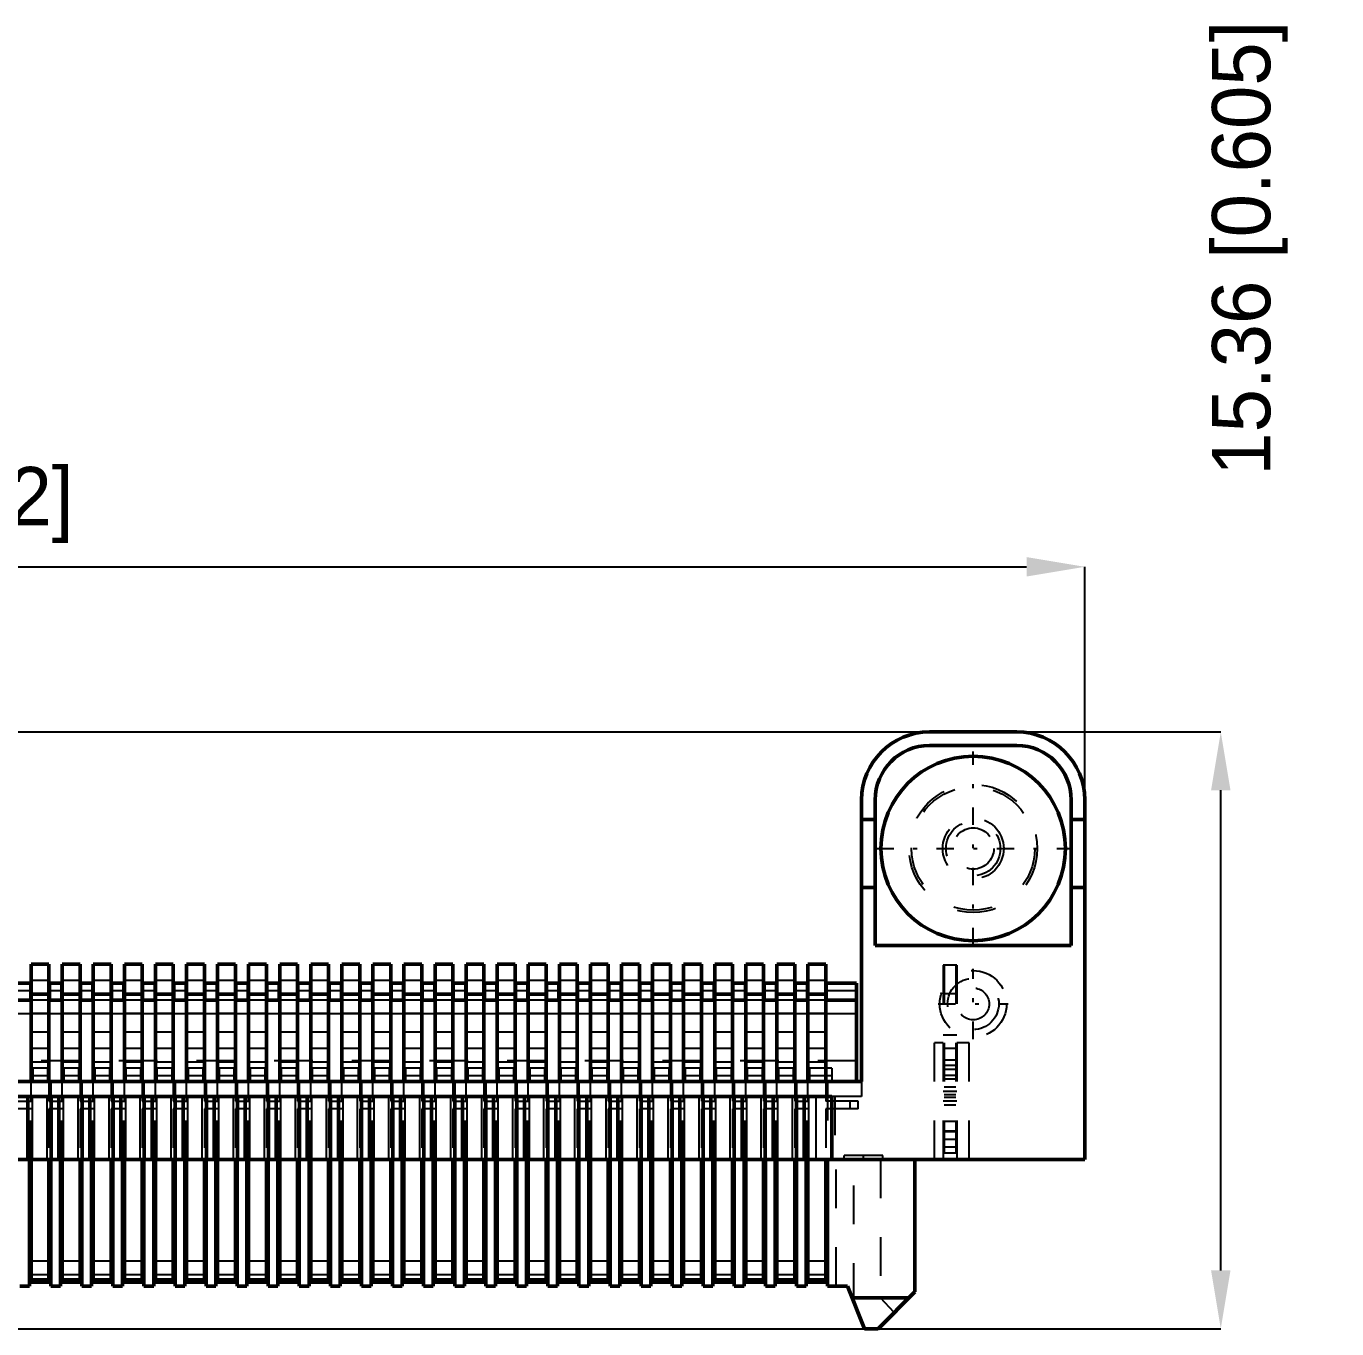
# Model space of a CAD drawing. Header units: millimetres. Extents: x -30.5 to 37, y -4.4 to 29.2.
# Drawn here: x 3.24 to 36.99, y -4.36 to 29.16 of the extents above; entities that cross this region are included whole.
import ezdxf

# ---------------------------------------------------------------- set-up
doc = ezdxf.new("R2010")
doc.units = ezdxf.units.MM
doc.linetypes.add('Center', pattern=[1.5, 0.45, -0.5, 0.05, -0.5])
doc.linetypes.add('Dashed', pattern=[2, 1, -1])
for name, color, linetype, lineweight in [('AM_0', 7, 'Continuous', 50), ('AM_4', 3, 'Continuous', 25), ('AM_5', 3, 'Continuous', 25), ('AM_7', 7, 'Center', 25), ('AM_9', 6, 'Dashed', 25)]:
    doc.layers.add(name, color=color, linetype=linetype, lineweight=lineweight)
doc.dimstyles.new('ISO-25', dxfattribs={"dimtxt": 2.5, "dimasz": 2.5, "dimexe": 1.25, "dimexo": 0.625, "dimtad": 1, "dimtxsty": 'Standard', "dimcen": 2.5, "dimadec": 0, "dimazin": 0, "dimtfac": 1, "dimtmove": 0, "dimatfit": 3, "dimfxl": 1, "dimarcsym": 0})

# ---------------------------------------------------------------- blocks, each defined once
blk = doc.blocks.new('1_ERM8_060_01_D_RA_pin_0_in_ERM8_060_01_L_D_RA_TR_4')
at = {"layer": 'AM_0'}
for p, q in [((3.83, 5.02), (3.37, 5.02)), ((3.37, 2), (3.37, 5.02)), ((3.83, 5.02), (3.83, 2)), ((4.63, 5.02), (4.17, 5.02)), ((4.17, 2), (4.17, 5.02)), ((4.63, 5.02), (4.63, 2)), ((5.43, 5.02), (4.97, 5.02)), ((4.97, 2), (4.97, 5.02)), ((5.43, 5.02), (5.43, 2)), ((6.23, 5.02), (5.77, 5.02)), ((5.77, 2), (5.77, 5.02)), ((6.23, 5.02), (6.23, 2)), ((7.03, 5.02), (6.57, 5.02)), ((6.57, 2), (6.57, 5.02)), ((7.03, 5.02), (7.03, 2)), ((7.83, 5.02), (7.37, 5.02)), ((7.37, 2), (7.37, 5.02)), ((7.83, 5.02), (7.83, 2)), ((8.63, 5.02), (8.17, 5.02)), ((8.17, 2), (8.17, 5.02)), ((8.63, 5.02), (8.63, 2)), ((9.43, 5.02), (8.97, 5.02)), ((8.97, 2), (8.97, 5.02)), ((9.43, 5.02), (9.43, 2)), ((10.23, 5.02), (9.77, 5.02)), ((9.77, 2), (9.77, 5.02)), ((10.23, 5.02), (10.23, 2)), ((11.03, 5.02), (10.57, 5.02)), ((10.57, 2), (10.57, 5.02)), ((11.03, 5.02), (11.03, 2)), ((11.83, 5.02), (11.37, 5.02)), ((11.37, 2), (11.37, 5.02)), ((11.83, 5.02), (11.83, 2)), ((12.63, 5.02), (12.17, 5.02)), ((12.17, 2), (12.17, 5.02)), ((12.63, 5.02), (12.63, 2)), ((13.43, 5.02), (12.97, 5.02)), ((12.97, 2), (12.97, 5.02)), ((13.43, 5.02), (13.43, 2)), ((14.23, 5.02), (13.77, 5.02)), ((13.77, 2), (13.77, 5.02)), ((14.23, 5.02), (14.23, 2)), ((15.03, 5.02), (14.57, 5.02)), ((14.57, 2), (14.57, 5.02)), ((15.03, 5.02), (15.03, 2)), ((15.83, 5.02), (15.37, 5.02)), ((15.37, 2), (15.37, 5.02)), ((15.83, 5.02), (15.83, 2)), ((16.63, 5.02), (16.17, 5.02)), ((16.17, 2), (16.17, 5.02)), ((16.63, 5.02), (16.63, 2)), ((17.43, 5.02), (16.97, 5.02)), ((16.97, 2), (16.97, 5.02)), ((17.43, 5.02), (17.43, 2)), ((18.23, 5.02), (17.77, 5.02)), ((17.77, 2), (17.77, 5.02)), ((18.23, 5.02), (18.23, 2)), ((19.03, 5.02), (18.57, 5.02)), ((18.57, 2), (18.57, 5.02)), ((19.03, 5.02), (19.03, 2)), ((19.83, 5.02), (19.37, 5.02)), ((19.37, 2), (19.37, 5.02)), ((19.83, 5.02), (19.83, 2)), ((20.63, 5.02), (20.17, 5.02)), ((20.17, 2), (20.17, 5.02)), ((20.63, 5.02), (20.63, 2)), ((21.43, 5.02), (20.97, 5.02)), ((20.97, 2), (20.97, 5.02)), ((21.43, 5.02), (21.43, 2)), ((22.23, 5.02), (21.77, 5.02)), ((21.77, 2), (21.77, 5.02)), ((22.23, 5.02), (22.23, 2)), ((23.03, 5.02), (22.57, 5.02)), ((22.57, 2), (22.57, 5.02)), ((23.03, 5.02), (23.03, 2)), ((23.83, 5.02), (23.37, 5.02)), ((23.37, 2), (23.37, 5.02)), ((23.83, 5.02), (23.83, 2)), ((3.83, 4.25), (3.37, 4.25)), ((4.63, 4.25), (4.17, 4.25)), ((5.43, 4.25), (4.97, 4.25)), ((6.23, 4.25), (5.77, 4.25)), ((7.03, 4.25), (6.57, 4.25)), ((7.83, 4.25), (7.37, 4.25)), ((8.63, 4.25), (8.17, 4.25)), ((9.43, 4.25), (8.97, 4.25)), ((10.23, 4.25), (9.77, 4.25)), ((11.03, 4.25), (10.57, 4.25)), ((11.83, 4.25), (11.37, 4.25)), ((12.63, 4.25), (12.17, 4.25)), ((13.43, 4.25), (12.97, 4.25)), ((14.23, 4.25), (13.77, 4.25)), ((15.03, 4.25), (14.57, 4.25)), ((15.83, 4.25), (15.37, 4.25)), ((16.63, 4.25), (16.17, 4.25)), ((17.43, 4.25), (16.97, 4.25)), ((18.23, 4.25), (17.77, 4.25)), ((19.03, 4.25), (18.57, 4.25)), ((19.83, 4.25), (19.37, 4.25)), ((20.63, 4.25), (20.17, 4.25)), ((21.43, 4.25), (20.97, 4.25)), ((22.23, 4.25), (21.77, 4.25)), ((23.03, 4.25), (22.57, 4.25)), ((23.83, 4.25), (23.37, 4.25)), ((3.37, -3.102), (3.37, 0)), ((3.83, 0), (3.83, -3.102)), ((4.17, -3.102), (4.17, 0)), ((4.63, 0), (4.63, -3.102)), ((4.97, -3.102), (4.97, 0)), ((5.43, 0), (5.43, -3.102)), ((5.77, -3.102), (5.77, 0)), ((6.23, 0), (6.23, -3.102)), ((6.57, -3.102), (6.57, 0)), ((7.03, 0), (7.03, -3.102)), ((7.37, -3.102), (7.37, 0)), ((7.83, 0), (7.83, -3.102)), ((8.17, -3.102), (8.17, 0)), ((8.63, 0), (8.63, -3.102)), ((8.97, -3.102), (8.97, 0)), ((9.43, 0), (9.43, -3.102)), ((9.77, -3.102), (9.77, 0)), ((10.23, 0), (10.23, -3.102)), ((10.57, -3.102), (10.57, 0)), ((11.03, 0), (11.03, -3.102)), ((11.37, -3.102), (11.37, 0)), ((11.83, 0), (11.83, -3.102)), ((12.17, -3.102), (12.17, 0)), ((12.63, 0), (12.63, -3.102)), ((12.97, -3.102), (12.97, 0)), ((13.43, 0), (13.43, -3.102)), ((13.77, -3.102), (13.77, 0)), ((14.23, 0), (14.23, -3.102)), ((14.57, -3.102), (14.57, 0)), ((15.03, 0), (15.03, -3.102)), ((15.37, -3.102), (15.37, 0)), ((15.83, 0), (15.83, -3.102)), ((16.17, -3.102), (16.17, 0)), ((16.63, 0), (16.63, -3.102)), ((16.97, -3.102), (16.97, 0)), ((17.43, 0), (17.43, -3.102)), ((17.77, -3.102), (17.77, 0)), ((18.23, 0), (18.23, -3.102)), ((18.57, -3.102), (18.57, 0)), ((19.03, 0), (19.03, -3.102)), ((19.37, -3.102), (19.37, 0)), ((19.83, 0), (19.83, -3.102)), ((20.17, -3.102), (20.17, 0)), ((20.63, 0), (20.63, -3.102)), ((20.97, -3.102), (20.97, 0)), ((21.43, 0), (21.43, -3.102)), ((21.77, -3.102), (21.77, 0)), ((22.23, 0), (22.23, -3.102)), ((22.57, -3.102), (22.57, 0)), ((23.03, 0), (23.03, -3.102)), ((23.83, 0), (23.83, -3.102)), ((23.37, -3.102), (23.37, 0)), ((3.83, -3.102), (3.37, -3.102)), ((4.63, -3.102), (4.17, -3.102)), ((5.43, -3.102), (4.97, -3.102)), ((6.23, -3.102), (5.77, -3.102)), ((7.03, -3.102), (6.57, -3.102)), ((7.83, -3.102), (7.37, -3.102)), ((8.63, -3.102), (8.17, -3.102)), ((9.43, -3.102), (8.97, -3.102)), ((10.23, -3.102), (9.77, -3.102)), ((11.03, -3.102), (10.57, -3.102)), ((11.83, -3.102), (11.37, -3.102)), ((12.63, -3.102), (12.17, -3.102)), ((13.43, -3.102), (12.97, -3.102)), ((14.23, -3.102), (13.77, -3.102)), ((15.03, -3.102), (14.57, -3.102)), ((15.83, -3.102), (15.37, -3.102)), ((16.63, -3.102), (16.17, -3.102)), ((17.43, -3.102), (16.97, -3.102)), ((18.23, -3.102), (17.77, -3.102)), ((19.03, -3.102), (18.57, -3.102)), ((19.83, -3.102), (19.37, -3.102)), ((20.63, -3.102), (20.17, -3.102)), ((21.43, -3.102), (20.97, -3.102)), ((22.23, -3.102), (21.77, -3.102)), ((23.03, -3.102), (22.57, -3.102)), ((23.83, -3.102), (23.37, -3.102))]:
    blk.add_line(p, q, dxfattribs=at)
at = {"layer": 'AM_4'}
for p, q in [((3.83, 4.6), (3.37, 4.6)), ((4.63, 4.6), (4.17, 4.6)), ((5.43, 4.6), (4.97, 4.6)), ((6.23, 4.6), (5.77, 4.6)), ((7.03, 4.6), (6.57, 4.6)), ((7.83, 4.6), (7.37, 4.6)), ((8.63, 4.6), (8.17, 4.6)), ((9.43, 4.6), (8.97, 4.6)), ((10.23, 4.6), (9.77, 4.6)), ((11.03, 4.6), (10.57, 4.6)), ((11.83, 4.6), (11.37, 4.6)), ((12.63, 4.6), (12.17, 4.6)), ((13.43, 4.6), (12.97, 4.6)), ((14.23, 4.6), (13.77, 4.6)), ((15.03, 4.6), (14.57, 4.6)), ((15.83, 4.6), (15.37, 4.6)), ((16.63, 4.6), (16.17, 4.6)), ((17.43, 4.6), (16.97, 4.6)), ((18.23, 4.6), (17.77, 4.6)), ((19.03, 4.6), (18.57, 4.6)), ((19.83, 4.6), (19.37, 4.6)), ((20.63, 4.6), (20.17, 4.6)), ((21.43, 4.6), (20.97, 4.6)), ((22.23, 4.6), (21.77, 4.6)), ((23.03, 4.6), (22.57, 4.6)), ((23.83, 4.6), (23.37, 4.6)), ((3.83, 3.75), (3.37, 3.75)), ((4.63, 3.75), (4.17, 3.75)), ((5.43, 3.75), (4.97, 3.75)), ((6.23, 3.75), (5.77, 3.75)), ((7.03, 3.75), (6.57, 3.75)), ((7.83, 3.75), (7.37, 3.75)), ((8.63, 3.75), (8.17, 3.75)), ((9.43, 3.75), (8.97, 3.75)), ((10.23, 3.75), (9.77, 3.75)), ((11.03, 3.75), (10.57, 3.75)), ((11.83, 3.75), (11.37, 3.75)), ((12.63, 3.75), (12.17, 3.75)), ((13.43, 3.75), (12.97, 3.75)), ((14.23, 3.75), (13.77, 3.75)), ((15.03, 3.75), (14.57, 3.75)), ((15.83, 3.75), (15.37, 3.75)), ((16.63, 3.75), (16.17, 3.75)), ((17.43, 3.75), (16.97, 3.75)), ((18.23, 3.75), (17.77, 3.75)), ((19.03, 3.75), (18.57, 3.75)), ((19.83, 3.75), (19.37, 3.75)), ((20.63, 3.75), (20.17, 3.75)), ((21.43, 3.75), (20.97, 3.75)), ((22.23, 3.75), (21.77, 3.75)), ((23.03, 3.75), (22.57, 3.75)), ((23.83, 3.75), (23.37, 3.75)), ((3.83, -2.62), (3.37, -2.62)), ((4.63, -2.62), (4.17, -2.62)), ((5.43, -2.62), (4.97, -2.62)), ((6.23, -2.62), (5.77, -2.62)), ((7.03, -2.62), (6.57, -2.62)), ((7.83, -2.62), (7.37, -2.62)), ((8.63, -2.62), (8.17, -2.62)), ((9.43, -2.62), (8.97, -2.62)), ((10.23, -2.62), (9.77, -2.62)), ((11.03, -2.62), (10.57, -2.62)), ((11.83, -2.62), (11.37, -2.62)), ((12.63, -2.62), (12.17, -2.62)), ((13.43, -2.62), (12.97, -2.62)), ((14.23, -2.62), (13.77, -2.62)), ((15.03, -2.62), (14.57, -2.62)), ((15.83, -2.62), (15.37, -2.62)), ((16.63, -2.62), (16.17, -2.62)), ((17.43, -2.62), (16.97, -2.62)), ((18.23, -2.62), (17.77, -2.62)), ((19.03, -2.62), (18.57, -2.62)), ((19.83, -2.62), (19.37, -2.62)), ((20.63, -2.62), (20.17, -2.62)), ((21.43, -2.62), (20.97, -2.62)), ((22.23, -2.62), (21.77, -2.62)), ((23.03, -2.62), (22.57, -2.62)), ((23.83, -2.62), (23.37, -2.62))]:
    blk.add_line(p, q, dxfattribs=at)
at = {"layer": 'AM_9'}
for p, q in [((3.83, 4.1), (3.37, 4.1)), ((4.63, 4.1), (4.17, 4.1)), ((5.43, 4.1), (4.97, 4.1)), ((6.23, 4.1), (5.77, 4.1)), ((7.03, 4.1), (6.57, 4.1)), ((7.83, 4.1), (7.37, 4.1)), ((8.63, 4.1), (8.17, 4.1)), ((9.43, 4.1), (8.97, 4.1)), ((10.23, 4.1), (9.77, 4.1)), ((11.03, 4.1), (10.57, 4.1)), ((11.83, 4.1), (11.37, 4.1)), ((12.63, 4.1), (12.17, 4.1)), ((13.43, 4.1), (12.97, 4.1)), ((14.23, 4.1), (13.77, 4.1)), ((15.03, 4.1), (14.57, 4.1)), ((15.83, 4.1), (15.37, 4.1)), ((16.63, 4.1), (16.17, 4.1)), ((17.43, 4.1), (16.97, 4.1)), ((18.23, 4.1), (17.77, 4.1)), ((19.03, 4.1), (18.57, 4.1)), ((19.83, 4.1), (19.37, 4.1)), ((20.63, 4.1), (20.17, 4.1)), ((21.43, 4.1), (20.97, 4.1)), ((22.23, 4.1), (21.77, 4.1)), ((23.03, 4.1), (22.57, 4.1)), ((23.83, 4.1), (23.37, 4.1)), ((3.83, 3.27), (3.37, 3.27)), ((4.63, 3.27), (4.17, 3.27)), ((5.43, 3.27), (4.97, 3.27)), ((6.23, 3.27), (5.77, 3.27)), ((7.03, 3.27), (6.57, 3.27)), ((7.83, 3.27), (7.37, 3.27)), ((8.63, 3.27), (8.17, 3.27)), ((9.43, 3.27), (8.97, 3.27)), ((10.23, 3.27), (9.77, 3.27)), ((11.03, 3.27), (10.57, 3.27)), ((11.83, 3.27), (11.37, 3.27)), ((12.63, 3.27), (12.17, 3.27)), ((13.43, 3.27), (12.97, 3.27)), ((14.23, 3.27), (13.77, 3.27)), ((15.03, 3.27), (14.57, 3.27)), ((15.83, 3.27), (15.37, 3.27)), ((16.63, 3.27), (16.17, 3.27)), ((17.43, 3.27), (16.97, 3.27)), ((18.23, 3.27), (17.77, 3.27)), ((19.03, 3.27), (18.57, 3.27)), ((19.83, 3.27), (19.37, 3.27)), ((20.63, 3.27), (20.17, 3.27)), ((21.43, 3.27), (20.97, 3.27)), ((22.23, 3.27), (21.77, 3.27)), ((23.03, 3.27), (22.57, 3.27)), ((23.83, 3.27), (23.37, 3.27)), ((3.83, 2.85), (3.37, 2.85)), ((4.63, 2.85), (4.17, 2.85)), ((5.43, 2.85), (4.97, 2.85)), ((6.23, 2.85), (5.77, 2.85)), ((7.03, 2.85), (6.57, 2.85)), ((7.83, 2.85), (7.37, 2.85)), ((8.63, 2.85), (8.17, 2.85)), ((9.43, 2.85), (8.97, 2.85)), ((10.23, 2.85), (9.77, 2.85)), ((11.03, 2.85), (10.57, 2.85)), ((11.83, 2.85), (11.37, 2.85)), ((12.63, 2.85), (12.17, 2.85)), ((13.43, 2.85), (12.97, 2.85)), ((14.23, 2.85), (13.77, 2.85)), ((15.03, 2.85), (14.57, 2.85)), ((15.83, 2.85), (15.37, 2.85)), ((16.63, 2.85), (16.17, 2.85)), ((17.43, 2.85), (16.97, 2.85)), ((18.23, 2.85), (17.77, 2.85)), ((19.03, 2.85), (18.57, 2.85)), ((19.83, 2.85), (19.37, 2.85)), ((20.63, 2.85), (20.17, 2.85)), ((21.43, 2.85), (20.97, 2.85)), ((22.23, 2.85), (21.77, 2.85)), ((23.03, 2.85), (22.57, 2.85)), ((23.83, 2.85), (23.37, 2.85)), ((3.83, 2.5), (3.37, 2.5)), ((4.63, 2.5), (4.17, 2.5)), ((5.43, 2.5), (4.97, 2.5)), ((6.23, 2.5), (5.77, 2.5)), ((7.03, 2.5), (6.57, 2.5)), ((7.83, 2.5), (7.37, 2.5)), ((8.63, 2.5), (8.17, 2.5)), ((9.43, 2.5), (8.97, 2.5)), ((10.23, 2.5), (9.77, 2.5)), ((11.03, 2.5), (10.57, 2.5)), ((11.83, 2.5), (11.37, 2.5)), ((12.63, 2.5), (12.17, 2.5)), ((13.43, 2.5), (12.97, 2.5)), ((14.23, 2.5), (13.77, 2.5)), ((15.03, 2.5), (14.57, 2.5)), ((15.83, 2.5), (15.37, 2.5)), ((16.63, 2.5), (16.17, 2.5)), ((17.43, 2.5), (16.97, 2.5)), ((18.23, 2.5), (17.77, 2.5)), ((19.03, 2.5), (18.57, 2.5)), ((19.83, 2.5), (19.37, 2.5)), ((20.63, 2.5), (20.17, 2.5)), ((21.43, 2.5), (20.97, 2.5)), ((22.23, 2.5), (21.77, 2.5)), ((23.03, 2.5), (22.57, 2.5)), ((23.83, 2.5), (23.37, 2.5)), ((3.83, 2.35), (3.37, 2.35)), ((4.63, 2.35), (4.17, 2.35)), ((5.43, 2.35), (4.97, 2.35)), ((6.23, 2.35), (5.77, 2.35)), ((7.03, 2.35), (6.57, 2.35)), ((7.83, 2.35), (7.37, 2.35)), ((8.63, 2.35), (8.17, 2.35)), ((9.43, 2.35), (8.97, 2.35)), ((10.23, 2.35), (9.77, 2.35)), ((11.03, 2.35), (10.57, 2.35)), ((11.83, 2.35), (11.37, 2.35)), ((12.63, 2.35), (12.17, 2.35)), ((13.43, 2.35), (12.97, 2.35)), ((14.23, 2.35), (13.77, 2.35)), ((15.03, 2.35), (14.57, 2.35)), ((15.83, 2.35), (15.37, 2.35)), ((16.63, 2.35), (16.17, 2.35)), ((17.43, 2.35), (16.97, 2.35)), ((18.23, 2.35), (17.77, 2.35)), ((19.03, 2.35), (18.57, 2.35)), ((19.83, 2.35), (19.37, 2.35)), ((20.63, 2.35), (20.17, 2.35)), ((21.43, 2.35), (20.97, 2.35)), ((22.23, 2.35), (21.77, 2.35)), ((23.03, 2.35), (22.57, 2.35)), ((23.83, 2.35), (23.37, 2.35)), ((3.37, 1.5), (3.37, 2)), ((3.83, 2), (3.83, 1.5)), ((4.17, 1.5), (4.17, 2)), ((4.63, 2), (4.63, 1.5)), ((4.97, 1.5), (4.97, 2)), ((5.43, 2), (5.43, 1.5)), ((5.77, 1.5), (5.77, 2)), ((6.23, 2), (6.23, 1.5)), ((6.57, 1.5), (6.57, 2)), ((7.03, 2), (7.03, 1.5)), ((7.37, 1.5), (7.37, 2)), ((7.83, 2), (7.83, 1.5)), ((8.17, 1.5), (8.17, 2)), ((8.63, 2), (8.63, 1.5)), ((8.97, 1.5), (8.97, 2)), ((9.43, 2), (9.43, 1.5)), ((9.77, 1.5), (9.77, 2)), ((10.23, 2), (10.23, 1.5)), ((10.57, 1.5), (10.57, 2)), ((11.03, 2), (11.03, 1.5)), ((11.37, 1.5), (11.37, 2)), ((11.83, 2), (11.83, 1.5)), ((12.17, 1.5), (12.17, 2)), ((12.63, 2), (12.63, 1.5)), ((12.97, 1.5), (12.97, 2)), ((13.43, 2), (13.43, 1.5)), ((13.77, 1.5), (13.77, 2)), ((14.23, 2), (14.23, 1.5)), ((14.57, 1.5), (14.57, 2)), ((15.03, 2), (15.03, 1.5)), ((15.37, 1.5), (15.37, 2)), ((15.83, 2), (15.83, 1.5)), ((16.17, 1.5), (16.17, 2)), ((16.63, 2), (16.63, 1.5)), ((16.97, 1.5), (16.97, 2)), ((17.43, 2), (17.43, 1.5)), ((17.77, 1.5), (17.77, 2)), ((18.23, 2), (18.23, 1.5)), ((18.57, 1.5), (18.57, 2)), ((19.03, 2), (19.03, 1.5)), ((19.37, 1.5), (19.37, 2)), ((19.83, 2), (19.83, 1.5)), ((20.17, 1.5), (20.17, 2)), ((20.63, 2), (20.63, 1.5)), ((20.97, 1.5), (20.97, 2)), ((21.43, 2), (21.43, 1.5)), ((21.77, 1.5), (21.77, 2)), ((22.23, 2), (22.23, 1.5)), ((22.57, 1.5), (22.57, 2)), ((23.03, 2), (23.03, 1.5)), ((23.37, 1.5), (23.37, 2)), ((23.83, 2), (23.83, 1.5)), ((3.03, 1.5), (3.37, 1.5)), ((3.83, 1.5), (4.17, 1.5)), ((4.63, 1.5), (4.97, 1.5)), ((5.43, 1.5), (5.77, 1.5)), ((6.23, 1.5), (6.57, 1.5)), ((7.03, 1.5), (7.37, 1.5)), ((7.83, 1.5), (8.17, 1.5)), ((8.63, 1.5), (8.97, 1.5)), ((9.43, 1.5), (9.77, 1.5)), ((10.23, 1.5), (10.57, 1.5)), ((11.03, 1.5), (11.37, 1.5)), ((11.83, 1.5), (12.17, 1.5)), ((12.63, 1.5), (12.97, 1.5)), ((13.43, 1.5), (13.77, 1.5)), ((14.23, 1.5), (14.57, 1.5)), ((15.03, 1.5), (15.37, 1.5)), ((15.83, 1.5), (16.17, 1.5)), ((16.63, 1.5), (16.97, 1.5)), ((17.43, 1.5), (17.77, 1.5)), ((18.23, 1.5), (18.57, 1.5)), ((19.03, 1.5), (19.37, 1.5)), ((19.83, 1.5), (20.17, 1.5)), ((20.63, 1.5), (20.97, 1.5)), ((21.43, 1.5), (21.77, 1.5)), ((22.23, 1.5), (22.57, 1.5)), ((23.03, 1.5), (23.37, 1.5)), ((24.66, 1.5), (23.83, 1.5)), ((24.46, 1.3), (24.46, 1.5)), ((24.66, 1.3), (24.66, 1.5)), ((3.37, 1.3), (3.03, 1.3)), ((3.37, 0), (3.37, 1.3)), ((3.83, 1.3), (3.83, 0)), ((4.17, 1.3), (3.83, 1.3)), ((4.17, 0), (4.17, 1.3)), ((4.63, 1.3), (4.63, 0)), ((4.97, 1.3), (4.63, 1.3)), ((4.97, 0), (4.97, 1.3)), ((5.43, 1.3), (5.43, 0)), ((5.77, 1.3), (5.43, 1.3)), ((5.77, 0), (5.77, 1.3)), ((6.23, 1.3), (6.23, 0)), ((6.57, 1.3), (6.23, 1.3)), ((6.57, 0), (6.57, 1.3)), ((7.03, 1.3), (7.03, 0)), ((7.37, 1.3), (7.03, 1.3)), ((7.37, 0), (7.37, 1.3)), ((7.83, 1.3), (7.83, 0)), ((8.17, 1.3), (7.83, 1.3)), ((8.17, 0), (8.17, 1.3)), ((8.63, 1.3), (8.63, 0)), ((8.97, 1.3), (8.63, 1.3)), ((8.97, 0), (8.97, 1.3)), ((9.43, 1.3), (9.43, 0)), ((9.77, 1.3), (9.43, 1.3)), ((9.77, 0), (9.77, 1.3)), ((10.23, 1.3), (10.23, 0)), ((10.57, 1.3), (10.23, 1.3)), ((10.57, 0), (10.57, 1.3)), ((11.03, 1.3), (11.03, 0)), ((11.37, 1.3), (11.03, 1.3)), ((11.37, 0), (11.37, 1.3)), ((11.83, 1.3), (11.83, 0)), ((12.17, 1.3), (11.83, 1.3)), ((12.17, 0), (12.17, 1.3)), ((12.63, 1.3), (12.63, 0)), ((12.97, 1.3), (12.63, 1.3)), ((12.97, 0), (12.97, 1.3)), ((13.43, 1.3), (13.43, 0)), ((13.77, 1.3), (13.43, 1.3)), ((13.77, 0), (13.77, 1.3)), ((14.23, 1.3), (14.23, 0)), ((14.57, 1.3), (14.23, 1.3)), ((14.57, 0), (14.57, 1.3)), ((15.03, 1.3), (15.03, 0)), ((15.37, 1.3), (15.03, 1.3)), ((15.37, 0), (15.37, 1.3)), ((15.83, 1.3), (15.83, 0)), ((16.17, 1.3), (15.83, 1.3)), ((16.17, 0), (16.17, 1.3)), ((16.63, 1.3), (16.63, 0)), ((16.97, 1.3), (16.63, 1.3)), ((16.97, 0), (16.97, 1.3)), ((17.43, 1.3), (17.43, 0)), ((17.77, 1.3), (17.43, 1.3)), ((17.77, 0), (17.77, 1.3)), ((18.23, 1.3), (18.23, 0)), ((18.57, 1.3), (18.23, 1.3)), ((18.57, 0), (18.57, 1.3)), ((19.03, 1.3), (19.03, 0)), ((19.37, 1.3), (19.03, 1.3)), ((19.37, 0), (19.37, 1.3)), ((19.83, 1.3), (19.83, 0)), ((20.17, 1.3), (19.83, 1.3)), ((20.17, 0), (20.17, 1.3)), ((20.63, 1.3), (20.63, 0)), ((20.97, 1.3), (20.63, 1.3)), ((20.97, 0), (20.97, 1.3)), ((21.43, 1.3), (21.43, 0)), ((21.77, 1.3), (21.43, 1.3)), ((21.77, 0), (21.77, 1.3)), ((22.23, 1.3), (22.23, 0)), ((22.57, 1.3), (22.23, 1.3)), ((22.57, 0), (22.57, 1.3)), ((23.03, 1.3), (23.03, 0)), ((23.37, 1.3), (23.03, 1.3)), ((23.37, 0), (23.37, 1.3)), ((23.83, 1.3), (23.83, 0)), ((24.66, 1.3), (23.83, 1.3)), ((3.83, -2.97), (3.37, -2.97)), ((4.63, -2.97), (4.17, -2.97)), ((5.43, -2.97), (4.97, -2.97)), ((6.23, -2.97), (5.77, -2.97)), ((7.03, -2.97), (6.57, -2.97)), ((7.83, -2.97), (7.37, -2.97)), ((8.63, -2.97), (8.17, -2.97)), ((9.43, -2.97), (8.97, -2.97)), ((10.23, -2.97), (9.77, -2.97)), ((11.03, -2.97), (10.57, -2.97)), ((11.83, -2.97), (11.37, -2.97)), ((12.63, -2.97), (12.17, -2.97)), ((13.43, -2.97), (12.97, -2.97)), ((14.23, -2.97), (13.77, -2.97)), ((15.03, -2.97), (14.57, -2.97)), ((15.83, -2.97), (15.37, -2.97)), ((16.63, -2.97), (16.17, -2.97)), ((17.43, -2.97), (16.97, -2.97)), ((18.23, -2.97), (17.77, -2.97)), ((19.03, -2.97), (18.57, -2.97)), ((19.83, -2.97), (19.37, -2.97)), ((20.63, -2.97), (20.17, -2.97)), ((21.43, -2.97), (20.97, -2.97)), ((22.23, -2.97), (21.77, -2.97)), ((23.03, -2.97), (22.57, -2.97)), ((23.83, -2.97), (23.37, -2.97))]:
    blk.add_line(p, q, dxfattribs=at)
blk = doc.blocks.new('2_ERM8_060_01_D_RA_TR_terminal_0_in_ERM8_060_01_L_D_RA_TR_4')
at = {"layer": 'AM_0'}
for p, q in [((28.75, 11), (26.5, 11)), ((28.75, 10.65), (26.5, 10.65)), ((24.75, 2), (24.75, 9.25)), ((25.1, 5.5), (25.1, 9.25)), ((30.15, 9.25), (30.15, 5.5)), ((30.5, 9.25), (30.5, 0)), ((25.1, 8.75), (24.75, 8.75)), ((30.5, 8.75), (30.15, 8.75)), ((25.1, 7), (24.75, 7)), ((30.5, 7), (30.15, 7)), ((30.15, 5.5), (25.1, 5.5)), ((3.36, 4.531), (3.04, 4.531)), ((3.36, 4.099), (3.36, 4.531)), ((4.16, 4.531), (3.84, 4.531)), ((3.84, 4.531), (3.84, 4.099)), ((4.16, 4.099), (4.16, 4.531)), ((4.64, 4.531), (4.64, 4.099)), ((4.96, 4.531), (4.64, 4.531)), ((4.96, 4.099), (4.96, 4.531)), ((5.44, 4.531), (5.44, 4.099)), ((5.76, 4.531), (5.44, 4.531)), ((5.76, 4.099), (5.76, 4.531)), ((6.56, 4.531), (6.24, 4.531)), ((6.24, 4.531), (6.24, 4.099)), ((6.56, 4.099), (6.56, 4.531)), ((7.04, 4.531), (7.04, 4.099)), ((7.36, 4.531), (7.04, 4.531)), ((7.36, 4.099), (7.36, 4.531)), ((8.16, 4.531), (7.84, 4.531)), ((7.84, 4.531), (7.84, 4.099)), ((8.16, 4.099), (8.16, 4.531)), ((8.64, 4.531), (8.64, 4.099)), ((8.96, 4.531), (8.64, 4.531)), ((8.96, 4.099), (8.96, 4.531)), ((9.44, 4.531), (9.44, 4.099)), ((9.76, 4.531), (9.44, 4.531)), ((9.76, 4.099), (9.76, 4.531)), ((10.24, 4.531), (10.24, 4.099)), ((10.56, 4.531), (10.24, 4.531)), ((10.56, 4.099), (10.56, 4.531)), ((11.04, 4.531), (11.04, 4.099)), ((11.36, 4.531), (11.04, 4.531)), ((11.36, 4.099), (11.36, 4.531)), ((11.84, 4.531), (11.84, 4.099)), ((12.16, 4.531), (11.84, 4.531)), ((12.16, 4.099), (12.16, 4.531)), ((12.96, 4.531), (12.64, 4.531)), ((12.64, 4.531), (12.64, 4.099)), ((12.96, 4.099), (12.96, 4.531)), ((13.76, 4.531), (13.44, 4.531)), ((13.44, 4.531), (13.44, 4.099)), ((13.76, 4.099), (13.76, 4.531)), ((14.56, 4.531), (14.24, 4.531)), ((14.24, 4.531), (14.24, 4.099)), ((14.56, 4.099), (14.56, 4.531)), ((15.04, 4.531), (15.04, 4.099)), ((15.36, 4.531), (15.04, 4.531)), ((15.36, 4.099), (15.36, 4.531)), ((16.16, 4.531), (15.84, 4.531)), ((15.84, 4.531), (15.84, 4.099)), ((16.16, 4.099), (16.16, 4.531)), ((16.64, 4.531), (16.64, 4.099)), ((16.96, 4.531), (16.64, 4.531)), ((16.96, 4.099), (16.96, 4.531)), ((17.76, 4.531), (17.44, 4.531)), ((17.44, 4.531), (17.44, 4.099)), ((17.76, 4.099), (17.76, 4.531)), ((18.24, 4.531), (18.24, 4.099)), ((18.56, 4.531), (18.24, 4.531)), ((18.56, 4.099), (18.56, 4.531)), ((19.36, 4.531), (19.04, 4.531)), ((19.04, 4.531), (19.04, 4.099)), ((19.36, 4.099), (19.36, 4.531)), ((20.16, 4.531), (19.84, 4.531)), ((19.84, 4.531), (19.84, 4.099)), ((20.16, 4.099), (20.16, 4.531)), ((20.96, 4.531), (20.64, 4.531)), ((20.64, 4.531), (20.64, 4.099)), ((20.96, 4.099), (20.96, 4.531)), ((21.44, 4.531), (21.44, 4.099)), ((21.76, 4.531), (21.44, 4.531)), ((21.76, 4.099), (21.76, 4.531)), ((22.56, 4.531), (22.24, 4.531)), ((22.24, 4.531), (22.24, 4.099)), ((22.56, 4.099), (22.56, 4.531)), ((23.04, 4.531), (23.04, 4.099)), ((23.36, 4.531), (23.04, 4.531)), ((23.36, 4.099), (23.36, 4.531)), ((23.84, 4.531), (23.84, 4.099)), ((24.625, 4.531), (23.84, 4.531)), ((24.625, 4.531), (24.625, 2)), ((3.37, 4.099), (3.03, 4.099)), ((4.17, 4.099), (3.83, 4.099)), ((4.97, 4.099), (4.63, 4.099)), ((5.77, 4.099), (5.43, 4.099)), ((6.57, 4.099), (6.23, 4.099)), ((7.37, 4.099), (7.03, 4.099)), ((8.17, 4.099), (7.83, 4.099)), ((8.97, 4.099), (8.63, 4.099)), ((9.77, 4.099), (9.43, 4.099)), ((10.57, 4.099), (10.23, 4.099)), ((11.37, 4.099), (11.03, 4.099)), ((12.17, 4.099), (11.83, 4.099)), ((12.97, 4.099), (12.63, 4.099)), ((13.77, 4.099), (13.43, 4.099)), ((14.57, 4.099), (14.23, 4.099)), ((15.37, 4.099), (15.03, 4.099)), ((16.17, 4.099), (15.83, 4.099)), ((16.97, 4.099), (16.63, 4.099)), ((17.77, 4.099), (17.43, 4.099)), ((18.57, 4.099), (18.23, 4.099)), ((19.37, 4.099), (19.03, 4.099)), ((20.17, 4.099), (19.83, 4.099)), ((20.97, 4.099), (20.63, 4.099)), ((21.77, 4.099), (21.43, 4.099)), ((22.57, 4.099), (22.23, 4.099)), ((23.37, 4.099), (23.03, 4.099)), ((24.625, 4.099), (23.83, 4.099)), ((-24.75, 2), (24.75, 2)), ((23.985, 1.62), (1.175, 1.62)), ((3.285, 1.62), (3.285, 0)), ((3.884, 1.62), (3.884, 0)), ((4.084, 1.62), (4.084, 0)), ((4.684, 1.62), (4.684, 0)), ((4.884, 1.62), (4.884, 0)), ((5.483, 1.62), (5.483, 0)), ((5.683, 1.62), (5.683, 0)), ((6.283, 1.62), (6.283, 0)), ((6.483, 1.62), (6.483, 0)), ((7.082, 1.62), (7.082, 0)), ((7.282, 1.62), (7.282, 0)), ((7.882, 1.62), (7.882, 0)), ((8.082, 1.62), (8.082, 0)), ((8.681, 1.62), (8.681, 0)), ((8.881, 1.62), (8.881, 0)), ((9.481, 1.62), (9.481, 0)), ((9.681, 1.62), (9.681, 0)), ((10.28, 1.62), (10.28, 0)), ((10.48, 1.62), (10.48, 0)), ((11.08, 1.62), (11.08, 0)), ((11.28, 1.62), (11.28, 0)), ((11.879, 1.62), (11.879, 0)), ((12.079, 1.62), (12.079, 0)), ((12.679, 1.62), (12.679, 0)), ((12.879, 1.62), (12.879, 0)), ((13.479, 1.62), (13.479, 0)), ((13.679, 1.62), (13.679, 0)), ((14.278, 1.62), (14.278, 0)), ((14.478, 1.62), (14.478, 0)), ((15.078, 1.62), (15.078, 0)), ((15.278, 1.62), (15.278, 0)), ((15.877, 1.62), (15.877, 0)), ((16.077, 1.62), (16.077, 0)), ((16.677, 1.62), (16.677, 0)), ((16.877, 1.62), (16.877, 0)), ((17.476, 1.62), (17.476, 0)), ((17.676, 1.62), (17.676, 0)), ((18.276, 1.62), (18.275, -3.26)), ((18.476, 1.62), (18.476, 0)), ((19.075, 1.62), (19.075, -3.26)), ((19.275, 1.62), (19.275, 0)), ((19.875, 1.62), (19.875, -3.26)), ((20.075, 1.62), (20.075, 0)), ((20.674, 1.62), (20.675, -3.26)), ((20.874, 1.62), (20.874, 0)), ((21.474, 1.62), (21.474, 0)), ((21.674, 1.62), (21.674, 0)), ((22.273, 1.62), (22.273, 0)), ((22.473, 1.62), (22.473, 0)), ((23.073, 1.62), (23.073, 0)), ((23.273, 1.62), (23.273, 0)), ((23.985, 1.62), (23.985, 0)), ((30.5, 0), (-30.5, 0)), ((3.325, -3.26), (3.325, 0)), ((3.875, 0), (3.875, -3.26)), ((4.125, -3.26), (4.125, 0)), ((4.675, 0), (4.675, -3.26)), ((4.925, -3.26), (4.925, 0)), ((5.475, 0), (5.475, -3.26)), ((5.725, -3.26), (5.725, 0)), ((6.275, 0), (6.275, -3.26)), ((6.525, -3.26), (6.525, 0)), ((7.075, 0), (7.075, -3.26)), ((7.325, -3.26), (7.325, 0)), ((7.875, 0), (7.875, -3.26)), ((8.125, -3.26), (8.125, 0)), ((8.675, 0), (8.675, -3.26)), ((8.925, -3.26), (8.925, 0)), ((9.475, 0), (9.475, -3.26)), ((9.725, -3.26), (9.725, 0)), ((10.275, 0), (10.275, -3.26)), ((10.525, -3.26), (10.525, 0)), ((11.075, 0), (11.075, -3.26)), ((11.325, -3.26), (11.325, 0)), ((11.875, 0), (11.875, -3.26)), ((12.125, -3.26), (12.125, 0)), ((12.675, 0), (12.675, -3.26)), ((12.925, -3.26), (12.925, 0)), ((13.475, 0), (13.475, -3.26)), ((13.725, -3.26), (13.725, 0)), ((14.275, 0), (14.275, -3.26)), ((14.525, -3.26), (14.525, 0)), ((15.075, 0), (15.075, -3.26)), ((15.325, -3.26), (15.325, 0)), ((15.875, 0), (15.875, -3.26)), ((16.125, -3.26), (16.125, 0)), ((16.675, 0), (16.675, -3.26)), ((16.925, -3.26), (16.925, 0)), ((17.475, 0), (17.475, -3.26)), ((17.725, -3.26), (17.725, 0)), ((18.525, -3.26), (18.525, 0)), ((19.325, -3.26), (19.325, 0)), ((20.125, -3.26), (20.125, 0)), ((20.925, -3.26), (20.925, 0)), ((21.475, 0), (21.475, -3.26)), ((21.725, -3.26), (21.725, 0)), ((22.275, 0), (22.275, -3.26)), ((22.525, -3.26), (22.525, 0)), ((23.075, 0), (23.075, -3.26)), ((23.325, -3.26), (23.325, 0)), ((23.875, 0), (23.875, -3.26)), ((26.125, 0), (26.125, -3.41)), ((3.325, -3.26), (3.075, -3.26)), ((3.875, -3.16), (3.325, -3.16)), ((4.125, -3.26), (3.875, -3.26)), ((4.675, -3.16), (4.125, -3.16)), ((4.925, -3.26), (4.675, -3.26)), ((5.475, -3.16), (4.925, -3.16)), ((5.725, -3.26), (5.475, -3.26)), ((6.275, -3.16), (5.725, -3.16)), ((6.525, -3.26), (6.275, -3.26)), ((7.075, -3.16), (6.525, -3.16)), ((7.325, -3.26), (7.075, -3.26)), ((7.875, -3.16), (7.325, -3.16)), ((8.125, -3.26), (7.875, -3.26)), ((8.675, -3.16), (8.125, -3.16)), ((8.925, -3.26), (8.675, -3.26)), ((9.475, -3.16), (8.925, -3.16)), ((9.725, -3.26), (9.475, -3.26)), ((10.275, -3.16), (9.725, -3.16)), ((10.525, -3.26), (10.275, -3.26)), ((11.075, -3.16), (10.525, -3.16)), ((11.325, -3.26), (11.075, -3.26)), ((11.875, -3.16), (11.325, -3.16)), ((12.125, -3.26), (11.875, -3.26)), ((12.675, -3.16), (12.125, -3.16)), ((12.925, -3.26), (12.675, -3.26)), ((13.475, -3.16), (12.925, -3.16)), ((13.725, -3.26), (13.475, -3.26)), ((14.275, -3.16), (13.725, -3.16)), ((14.525, -3.26), (14.275, -3.26)), ((15.075, -3.16), (14.525, -3.16)), ((15.325, -3.26), (15.075, -3.26)), ((15.875, -3.16), (15.325, -3.16)), ((16.125, -3.26), (15.875, -3.26)), ((16.675, -3.16), (16.125, -3.16)), ((16.925, -3.26), (16.675, -3.26)), ((17.475, -3.16), (16.925, -3.16)), ((17.725, -3.26), (17.475, -3.26)), ((18.275, -3.16), (17.725, -3.16)), ((18.525, -3.26), (18.275, -3.26)), ((19.075, -3.16), (18.525, -3.16)), ((19.325, -3.26), (19.075, -3.26)), ((19.875, -3.16), (19.325, -3.16)), ((20.125, -3.26), (19.875, -3.26)), ((20.675, -3.16), (20.125, -3.16)), ((20.925, -3.26), (20.675, -3.26)), ((21.475, -3.16), (20.925, -3.16)), ((21.725, -3.26), (21.475, -3.26)), ((22.275, -3.16), (21.725, -3.16)), ((22.525, -3.26), (22.275, -3.26)), ((23.075, -3.16), (22.525, -3.16)), ((23.325, -3.26), (23.075, -3.26)), ((23.875, -3.16), (23.325, -3.16)), ((24.385, -3.26), (23.875, -3.26)), ((24.825, -4.36), (24.385, -3.26)), ((25.975, -3.56), (24.505, -3.56)), ((26.125, -3.41), (25.175, -4.36)), ((25.175, -4.36), (24.825, -4.36))]:
    blk.add_line(p, q, dxfattribs=at)
blk.add_circle((27.625, 8), 2.375, dxfattribs=at)
for centre, radius, start, end in [((26.5, 9.25), 1.75, 90, 180), ((28.75, 9.25), 1.75, 0, 90), ((26.5, 9.25), 1.4, 90, 180), ((28.75, 9.25), 1.4, 0, 90)]:
    blk.add_arc(centre, radius, start, end, dxfattribs=at)
at = {"layer": 'AM_4'}
for p, q in [((3.37, 3.749), (3.03, 3.749)), ((4.17, 3.749), (3.83, 3.749)), ((4.97, 3.749), (4.63, 3.749)), ((5.77, 3.749), (5.43, 3.749)), ((6.57, 3.749), (6.23, 3.749)), ((7.37, 3.749), (7.03, 3.749)), ((8.17, 3.749), (7.83, 3.749)), ((8.97, 3.749), (8.63, 3.749)), ((9.77, 3.749), (9.43, 3.749)), ((10.57, 3.749), (10.23, 3.749)), ((11.37, 3.749), (11.03, 3.749)), ((12.17, 3.749), (11.83, 3.749)), ((12.97, 3.749), (12.63, 3.749)), ((13.77, 3.749), (13.43, 3.749)), ((14.57, 3.749), (14.23, 3.749)), ((15.37, 3.749), (15.03, 3.749)), ((16.17, 3.749), (15.83, 3.749)), ((16.97, 3.749), (16.63, 3.749)), ((17.77, 3.749), (17.43, 3.749)), ((18.57, 3.749), (18.23, 3.749)), ((19.37, 3.749), (19.03, 3.749)), ((20.17, 3.749), (19.83, 3.749)), ((20.97, 3.749), (20.63, 3.749)), ((21.77, 3.749), (21.43, 3.749)), ((22.57, 3.749), (22.23, 3.749)), ((23.37, 3.749), (23.03, 3.749)), ((24.625, 3.749), (23.83, 3.749)), ((3.397, 1.62), (3.397, 0)), ((3.772, 1.62), (3.772, 0)), ((4.197, 1.62), (4.197, 0)), ((4.571, 1.62), (4.571, 0)), ((4.996, 1.62), (4.996, 0)), ((5.371, 1.62), (5.371, 0)), ((5.796, 1.62), (5.796, 0)), ((6.17, 1.62), (6.17, 0)), ((6.595, 1.62), (6.595, 0)), ((6.97, 1.62), (6.97, 0)), ((7.395, 1.62), (7.395, 0)), ((7.769, 1.62), (7.769, 0)), ((8.194, 1.62), (8.194, 0)), ((8.569, 1.62), (8.569, 0)), ((8.994, 1.62), (8.994, 0)), ((9.368, 1.62), (9.368, 0)), ((9.793, 1.62), (9.793, 0)), ((10.168, 1.62), (10.168, 0)), ((10.593, 1.62), (10.593, 0)), ((10.968, 1.62), (10.968, 0)), ((11.392, 1.62), (11.392, 0)), ((11.767, 1.62), (11.767, 0)), ((12.192, 1.62), (12.192, 0)), ((12.567, 1.62), (12.567, 0)), ((12.991, 1.62), (12.991, 0)), ((13.366, 1.62), (13.366, 0)), ((13.791, 1.62), (13.791, 0)), ((14.166, 1.62), (14.166, 0)), ((14.59, 1.62), (14.59, 0)), ((14.965, 1.62), (14.965, 0)), ((15.39, 1.62), (15.39, 0)), ((15.765, 1.62), (15.765, 0)), ((16.19, 1.62), (16.19, 0)), ((16.564, 1.62), (16.564, 0)), ((16.989, 1.62), (16.989, 0)), ((17.364, 1.62), (17.364, 0)), ((17.789, 1.62), (17.789, 0)), ((18.163, 1.62), (18.163, 0)), ((18.588, 1.62), (18.588, 0)), ((18.963, 1.62), (18.963, 0)), ((19.388, 1.62), (19.388, 0)), ((19.762, 1.62), (19.762, 0)), ((20.187, 1.62), (20.187, 0)), ((20.562, 1.62), (20.562, 0)), ((20.987, 1.62), (20.987, 0)), ((21.361, 1.62), (21.361, 0)), ((21.786, 1.62), (21.786, 0)), ((22.161, 1.62), (22.161, 0)), ((22.586, 1.62), (22.586, 0)), ((22.961, 1.62), (22.961, 0)), ((23.385, 1.62), (23.385, 0)), ((23.573, 1.62), (23.573, 0))]:
    blk.add_line(p, q, dxfattribs=at)
at = {"layer": 'AM_7'}
for p, q in [((27.625, 5.506), (27.625, 10.494)), ((25.131, 8), (30.119, 8)), ((27.625, 3.097), (27.625, 4.903)), ((26.722, 4), (28.528, 4))]:
    blk.add_line(p, q, dxfattribs=at)
at = {"layer": 'AM_9'}
for p, q in [((27.2, 5), (26.85, 5)), ((26.85, 5), (26.85, 0)), ((26.875, 5), (26.875, 0.162)), ((27.175, 5), (27.175, 0.162)), ((27.2, 5), (27.2, 0)), ((3.04, 4.346), (3.36, 4.346)), ((3.83, 4.099), (3.37, 4.099)), ((3.84, 4.346), (4.16, 4.346)), ((4.63, 4.099), (4.17, 4.099)), ((4.64, 4.346), (4.96, 4.346)), ((5.43, 4.099), (4.97, 4.099)), ((5.44, 4.346), (5.76, 4.346)), ((6.23, 4.099), (5.77, 4.099)), ((6.24, 4.346), (6.56, 4.346)), ((7.03, 4.099), (6.57, 4.099)), ((7.04, 4.346), (7.36, 4.346)), ((7.83, 4.099), (7.37, 4.099)), ((7.84, 4.346), (8.16, 4.346)), ((8.63, 4.099), (8.17, 4.099)), ((8.64, 4.346), (8.96, 4.346)), ((9.43, 4.099), (8.97, 4.099)), ((9.44, 4.346), (9.76, 4.346)), ((10.23, 4.099), (9.77, 4.099)), ((10.24, 4.346), (10.56, 4.346)), ((11.03, 4.099), (10.57, 4.099)), ((11.04, 4.346), (11.36, 4.346)), ((11.83, 4.099), (11.37, 4.099)), ((11.84, 4.346), (12.16, 4.346)), ((12.63, 4.099), (12.17, 4.099)), ((12.64, 4.346), (12.96, 4.346)), ((13.43, 4.099), (12.97, 4.099)), ((13.44, 4.346), (13.76, 4.346)), ((14.23, 4.099), (13.77, 4.099)), ((14.24, 4.346), (14.56, 4.346)), ((15.03, 4.099), (14.57, 4.099)), ((15.04, 4.346), (15.36, 4.346)), ((15.83, 4.099), (15.37, 4.099)), ((15.84, 4.346), (16.16, 4.346)), ((16.63, 4.099), (16.17, 4.099)), ((16.64, 4.346), (16.96, 4.346)), ((17.43, 4.099), (16.97, 4.099)), ((17.44, 4.346), (17.76, 4.346)), ((18.23, 4.099), (17.77, 4.099)), ((18.24, 4.346), (18.56, 4.346)), ((19.03, 4.099), (18.57, 4.099)), ((19.04, 4.346), (19.36, 4.346)), ((19.83, 4.099), (19.37, 4.099)), ((19.84, 4.346), (20.16, 4.346)), ((20.63, 4.099), (20.17, 4.099)), ((20.64, 4.346), (20.96, 4.346)), ((21.43, 4.099), (20.97, 4.099)), ((21.44, 4.346), (21.76, 4.346)), ((22.23, 4.099), (21.77, 4.099)), ((22.24, 4.346), (22.56, 4.346)), ((23.03, 4.099), (22.57, 4.099)), ((23.04, 4.346), (23.36, 4.346)), ((23.83, 4.099), (23.37, 4.099)), ((23.84, 4.346), (24.625, 4.346)), ((27.175, 4.262), (26.875, 4.262)), ((3.83, 3.749), (3.37, 3.749)), ((4.63, 3.749), (4.17, 3.749)), ((5.43, 3.749), (4.97, 3.749)), ((6.23, 3.749), (5.77, 3.749)), ((7.03, 3.749), (6.57, 3.749)), ((7.83, 3.749), (7.37, 3.749)), ((8.63, 3.749), (8.17, 3.749)), ((9.43, 3.749), (8.97, 3.749)), ((10.23, 3.749), (9.77, 3.749)), ((11.03, 3.749), (10.57, 3.749)), ((11.83, 3.749), (11.37, 3.749)), ((12.63, 3.749), (12.17, 3.749)), ((13.43, 3.749), (12.97, 3.749)), ((14.23, 3.749), (13.77, 3.749)), ((15.03, 3.749), (14.57, 3.749)), ((15.83, 3.749), (15.37, 3.749)), ((16.63, 3.749), (16.17, 3.749)), ((17.43, 3.749), (16.97, 3.749)), ((18.23, 3.749), (17.77, 3.749)), ((19.03, 3.749), (18.57, 3.749)), ((19.83, 3.749), (19.37, 3.749)), ((20.63, 3.749), (20.17, 3.749)), ((21.43, 3.749), (20.97, 3.749)), ((22.23, 3.749), (21.77, 3.749)), ((23.03, 3.749), (22.57, 3.749)), ((23.83, 3.749), (23.37, 3.749)), ((27.2, 3.2), (26.85, 3.2)), ((26.85, 3), (26.625, 3)), ((26.625, 0), (26.625, 3)), ((27.2, 2.85), (26.85, 2.85)), ((27.525, 3), (27.2, 3)), ((27.525, 0), (27.525, 3)), ((24.625, 2.535), (-24.625, 2.535)), ((27.2, 2.55), (26.85, 2.55)), ((27.175, 2.412), (26.875, 2.412)), ((3.41, 2.35), (3.41, 2)), ((3.79, 2.15), (3.41, 2.15)), ((3.79, 2.35), (3.79, 2)), ((4.21, 2.35), (4.21, 2)), ((4.59, 2.15), (4.21, 2.15)), ((4.59, 2.35), (4.59, 2)), ((5.01, 2.35), (5.01, 2)), ((5.39, 2.15), (5.01, 2.15)), ((5.39, 2.35), (5.39, 2)), ((5.81, 2.35), (5.81, 2)), ((6.19, 2.15), (5.81, 2.15)), ((6.19, 2.35), (6.19, 2)), ((6.61, 2.35), (6.61, 2)), ((6.99, 2.15), (6.61, 2.15)), ((6.99, 2.35), (6.99, 2)), ((7.41, 2.35), (7.41, 2)), ((7.79, 2.15), (7.41, 2.15)), ((7.79, 2.35), (7.79, 2)), ((8.21, 2.35), (8.21, 2)), ((8.59, 2.15), (8.21, 2.15)), ((8.59, 2.35), (8.59, 2)), ((9.01, 2.35), (9.01, 2)), ((9.39, 2.15), (9.01, 2.15)), ((9.39, 2.35), (9.39, 2)), ((9.81, 2.35), (9.81, 2)), ((10.19, 2.15), (9.81, 2.15)), ((10.19, 2.35), (10.19, 2)), ((10.61, 2.35), (10.61, 2)), ((10.99, 2.15), (10.61, 2.15)), ((10.99, 2.35), (10.99, 2)), ((11.41, 2.35), (11.41, 2)), ((11.79, 2.15), (11.41, 2.15)), ((11.79, 2.35), (11.79, 2)), ((12.21, 2.35), (12.21, 2)), ((12.59, 2.15), (12.21, 2.15)), ((12.59, 2.35), (12.59, 2)), ((13.01, 2.35), (13.01, 2)), ((13.39, 2.15), (13.01, 2.15)), ((13.39, 2.35), (13.39, 2)), ((13.81, 2.35), (13.81, 2)), ((14.19, 2.15), (13.81, 2.15)), ((14.19, 2.35), (14.19, 2)), ((14.61, 2.35), (14.61, 2)), ((14.99, 2.15), (14.61, 2.15)), ((14.99, 2.35), (14.99, 2)), ((15.41, 2.35), (15.41, 2)), ((15.79, 2.15), (15.41, 2.15)), ((15.79, 2.35), (15.79, 2)), ((16.21, 2.35), (16.21, 2)), ((16.59, 2.15), (16.21, 2.15)), ((16.59, 2.35), (16.59, 2)), ((17.01, 2.35), (17.01, 2)), ((17.39, 2.15), (17.01, 2.15)), ((17.39, 2.35), (17.39, 2)), ((17.81, 2.35), (17.81, 2)), ((18.19, 2.15), (17.81, 2.15)), ((18.19, 2.35), (18.19, 2)), ((18.61, 2.35), (18.61, 2)), ((18.99, 2.15), (18.61, 2.15)), ((18.99, 2.35), (18.99, 2)), ((19.41, 2.35), (19.41, 2)), ((19.79, 2.15), (19.41, 2.15)), ((19.79, 2.35), (19.79, 2)), ((20.21, 2.35), (20.21, 2)), ((20.59, 2.15), (20.21, 2.15)), ((20.59, 2.35), (20.59, 2)), ((21.01, 2.35), (21.01, 2)), ((21.39, 2.15), (21.01, 2.15)), ((21.39, 2.35), (21.39, 2)), ((21.81, 2.35), (21.81, 2)), ((22.19, 2.15), (21.81, 2.15)), ((22.19, 2.35), (22.19, 2)), ((22.61, 2.35), (22.61, 2)), ((22.99, 2.15), (22.61, 2.15)), ((22.99, 2.35), (22.99, 2)), ((23.41, 2.35), (23.41, 2)), ((23.985, 2.15), (23.41, 2.15)), ((23.985, 2.35), (23.83, 2.35)), ((23.985, 2.35), (23.985, 2)), ((27.175, 2.312), (26.875, 2.312)), ((27.175, 2.162), (26.875, 2.162)), ((27.175, 2.062), (26.875, 2.062)), ((3.325, 0), (3.325, 2)), ((3.875, 2), (3.875, 0)), ((4.125, 0), (4.125, 2)), ((4.675, 2), (4.675, 0)), ((4.925, 0), (4.925, 2)), ((5.475, 2), (5.475, 0)), ((5.725, 0), (5.725, 2)), ((6.275, 2), (6.275, 0)), ((6.525, 0), (6.525, 2)), ((7.075, 2), (7.075, 0)), ((7.325, 0), (7.325, 2)), ((7.875, 2), (7.875, 0)), ((8.125, 0), (8.125, 2)), ((8.675, 2), (8.675, 0)), ((8.925, 0), (8.925, 2)), ((9.475, 2), (9.475, 0)), ((9.725, 0), (9.725, 2)), ((10.275, 2), (10.275, 0)), ((10.525, 0), (10.525, 2)), ((11.075, 2), (11.075, 0)), ((11.325, 0), (11.325, 2)), ((11.875, 2), (11.875, 0)), ((12.125, 0), (12.125, 2)), ((12.675, 2), (12.675, 0)), ((12.925, 0), (12.925, 2)), ((13.475, 2), (13.475, 0)), ((13.725, 0), (13.725, 2)), ((14.275, 2), (14.275, 0)), ((14.525, 0), (14.525, 2)), ((15.075, 2), (15.075, 0)), ((15.325, 0), (15.325, 2)), ((15.875, 2), (15.875, 0)), ((16.125, 0), (16.125, 2)), ((16.675, 2), (16.675, 0)), ((16.925, 0), (16.925, 2)), ((17.475, 2), (17.475, 0)), ((17.725, 0), (17.725, 2)), ((18.275, 2), (18.275, 0)), ((18.525, 0), (18.525, 2)), ((19.075, 2), (19.075, 0)), ((19.325, 0), (19.325, 2)), ((19.875, 2), (19.875, 0)), ((20.125, 0), (20.125, 2)), ((20.675, 2), (20.675, 0)), ((20.925, 0), (20.925, 2)), ((21.475, 2), (21.475, 0)), ((21.725, 0), (21.725, 2)), ((22.275, 2), (22.275, 0)), ((22.525, 0), (22.525, 2)), ((23.075, 2), (23.075, 0)), ((23.325, 0), (23.325, 2)), ((23.875, 2), (23.875, 0)), ((24.75, 2), (24.75, 1.62)), ((27.2, 1.75), (26.85, 1.75)), ((27.175, 1.862), (26.875, 1.862)), ((24.75, 1.62), (23.985, 1.62)), ((24.065, 1.62), (24.065, 0)), ((27.2, 1.5), (26.85, 1.5)), ((27.175, 1.662), (26.875, 1.662)), ((27.175, 1.592), (26.875, 1.592)), ((27.175, 1.392), (26.875, 1.392)), ((27.175, 0.972), (26.875, 0.972)), ((27.175, 0.722), (26.875, 0.722)), ((27.175, 0.712), (26.875, 0.712)), ((27.175, 0.512), (26.875, 0.512)), ((24.1, -3.26), (24.1, 0)), ((24.3, 0), (24.3, 0.1)), ((25.3, 0.1), (24.3, 0.1)), ((24.55, -3.672), (24.55, 0)), ((24.8, 0), (24.8, 0.1)), ((25.3, 0), (25.3, 0.1)), ((27.175, 0.312), (26.875, 0.312)), ((27.175, 0.162), (26.875, 0.162)), ((25.242, 0), (25.242, -3.56)), ((25.594, -3.941), (25.242, -3.56))]:
    blk.add_line(p, q, dxfattribs=at)
for centre, radius in [((27.625, 8), 1.65), ((27.625, 8), 1.587), ((27.625, 8), 0.785), ((27.625, 8), 0.699), ((27.625, 8), 0.531), ((27.625, 4), 0.86), ((27.625, 4), 0.66), ((27.625, 4), 0.41)]:
    blk.add_circle(centre, radius, dxfattribs=at)
blk = doc.blocks.new('*D3')
at = {"layer": 'AM_5', "color": 0, "lineweight": -2}
for p, q in [((-30.5, 0), (-30.5, 15.25)), ((-29, 15.25), (29, 15.25)), ((30.5, 0), (30.5, 15.25))]:
    blk.add_line(p, q, dxfattribs=at)
at = {"layer": 'AM_5', "color": 0}
for points in [[(-29, 15.5), (-29, 15), (-30.5, 15.25)], [(29, 15), (29, 15.5), (30.5, 15.25)]]:
    blk.add_solid(points, dxfattribs=at)
at = {"layer": 'Defpoints', "color": 0}
for p in [(30.5, 14.5), (-30.5, 0), (30.5, 0)]:
    blk.add_point(p, dxfattribs=at)
at = {"layer": 'AM_5', "color": 0, "insert": (0, 16.843), "char_height": 1.5, "attachment_point": 5}
blk.add_mtext('61 [2.402]', dxfattribs=at)
blk = doc.blocks.new('*D4')
at = {"layer": 'AM_5', "color": 0, "lineweight": -2}
for p, q in [((-27.625, 11), (34, 11)), ((34, -2.86), (34, 9.5)), ((-26.125, -4.36), (34, -4.36))]:
    blk.add_line(p, q, dxfattribs=at)
at = {"layer": 'AM_5', "color": 0}
for points in [[(34.25, 9.5), (33.75, 9.5), (34, 11)], [(33.75, -2.86), (34.25, -2.86), (34, -4.36)]]:
    blk.add_solid(points, dxfattribs=at)
at = {"layer": 'Defpoints', "color": 0}
for p in [(-27.625, 11), (34, 11), (-26.125, -4.36)]:
    blk.add_point(p, dxfattribs=at)
at = {"layer": 'AM_5', "color": 0, "insert": (34.75, 23.45), "char_height": 1.5, "attachment_point": 5, "rotation": 90}
blk.add_mtext('15.36 [0.605]', dxfattribs=at)

msp = doc.modelspace()

# ---------------------------------------------------------------- block references
for name in ['2_ERM8_060_01_D_RA_TR_terminal_0_in_ERM8_060_01_L_D_RA_TR_4', '1_ERM8_060_01_D_RA_pin_0_in_ERM8_060_01_L_D_RA_TR_4']:
    msp.add_blockref(name, (0, 0))

# ---------------------------------------------------------------- dimensions: what is measured, and where the dimension line sits
at = {"layer": 'AM_5'}
dim = msp.add_linear_dim(base=(34, 11), p1=(-26.125, -4.36), p2=(-27.625, 11), angle=90, text='15.36 [0.605]', dimstyle='ISO-25', override={"dimtxt": 1.5, "dimasz": 1.5, "dimexe": 0, "dimexo": 0, "dimgap": 0.45}, dxfattribs=at)
dim.commit()
dim.dimension.update_dxf_attribs({"geometry": '*D4', "text_midpoint": (34.75, 23.45), "dimtype": 160, "text_rotation": 90})
dim = msp.add_linear_dim(base=(30.5, 15.25), p1=(-30.5, 0), p2=(30.5, 0), text='61 [2.402]', dimstyle='ISO-25', override={"dimtxt": 1.5, "dimasz": 1.5, "dimexe": 0, "dimexo": 0, "dimgap": 0.45}, dxfattribs=at)
dim.commit()
dim.dimension.update_dxf_attribs({"geometry": '*D3', "text_midpoint": (0, 15.25), "dimtype": 160})

doc.saveas('drawing.dxf')
